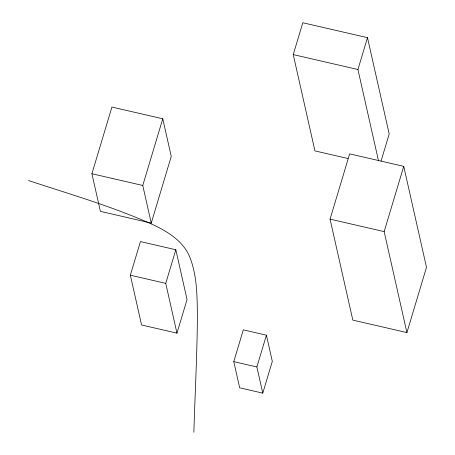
<?xml version="1.0" encoding="UTF-8"?>
<svg xmlns="http://www.w3.org/2000/svg" width="455" height="455" viewBox="0 0 455 455"><rect width="100%" height="100%" fill="white"/><g stroke="black" fill="none" stroke-linecap="round" stroke-linejoin="round"><path stroke-width="0.68" d="M193.858 432.25C195.024 393.717 197.123 355.201 197.396 316.64C197.14 297.217 197.271 277.152 190.395 258.69C184.383 241.884 168.333 231.902 152.965 224.685C112.783 206.553 70.275 194.353 28.506 180.527M91.916 173.742L111.924 107.061L162.771 118.783L171.251 156.401L151.248 223.087L100.396 211.359L91.916 173.742L142.768 185.469L151.248 223.087M142.768 185.469L162.771 118.783M130.346 275.201L140.43 241.588L175.829 249.749L187.045 299.526L176.961 333.145L141.568 324.984L130.346 275.201L165.745 283.368L176.961 333.145M165.745 283.368L175.829 249.749M347.984 158.522L314.945 150.906L293.242 54.594L302.797 22.75L367.492 37.668L389.196 133.98L381.068 161.081M233.773 361.634L243.306 329.852L266.42 335.181L272.317 361.355L262.785 393.143L239.671 387.814L233.773 361.634L256.882 366.963L262.785 393.143M256.882 366.963L266.42 335.181M378.549 160.973L357.937 69.513L367.492 37.668M330.063 219.139L349.645 153.87L403.739 166.342L426.494 267.312L406.912 332.582L352.818 320.11L330.063 219.139L384.156 231.612L406.912 332.582M384.156 231.612L403.739 166.342M293.242 54.594L357.937 69.513"/></g></svg>
